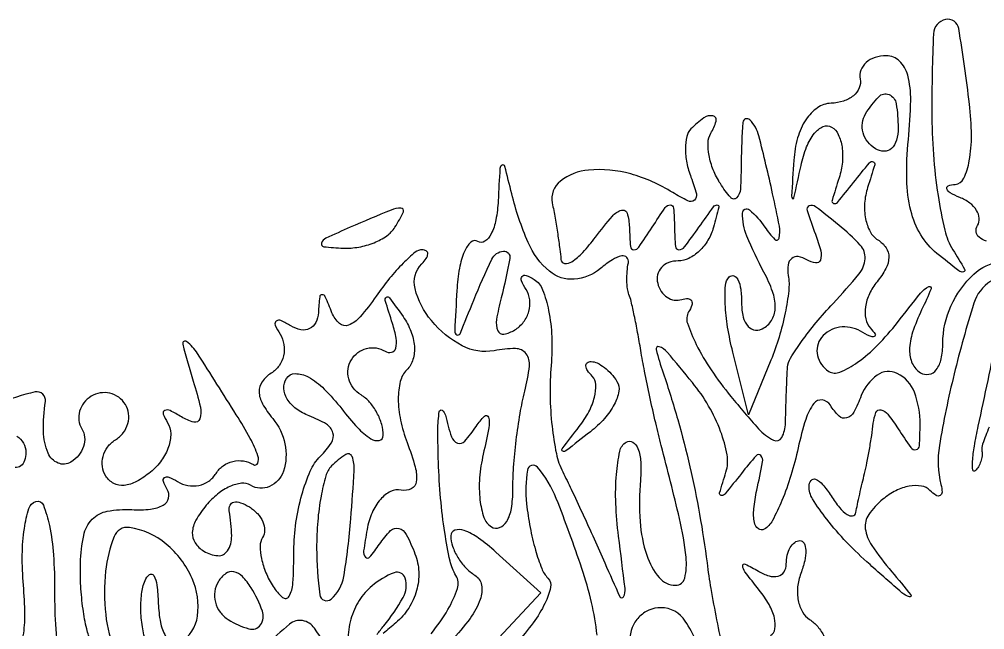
# Model space of a CAD drawing. Extents: x 153 to 7594, y 148 to 3762.
# Drawn here: x 4735.71 to 4778.87, y 2534.02 to 2561.3 of the extents above; entities that cross this region are included whole.
import ezdxf

# ---------------------------------------------------------------- set-up
doc = ezdxf.new("R2010")
doc.units = 0

msp = doc.modelspace()

# ---------------------------------------------------------------- linework, layer by layer
for points in [[(4778.949617, 2551.387344, -0.120716), (4778.618287, 2551.553036, -0.189967), (4778.487216, 2551.797969, -0.168947), (4778.550219, 2552.081256, 0.16202), (4778.627025, 2552.40588, 0.11941), (4778.50766, 2552.758251, 0.092875), (4778.202301, 2553.086341, 0.063289), (4777.756231, 2553.335642, -0.02918), (4777.329985, 2553.53713, -0.184801), (4777.17722, 2553.716523, -0.408994), (4777.241032, 2553.853291, -0.070786), (4777.549199, 2553.921053, 0.272543), (4777.936873, 2554.19043, 0.063836), (4778.183258, 2554.976133, 0.046965), (4778.277623, 2556.117192, 0.026223), (4778.188711, 2557.509268, 0.012225), (4777.71134, 2560.880495, 0.427304), (4777.116654, 2561.285634, 0.341642), (4776.581093, 2560.653364, 0.011384), (4776.505464, 2557.1512, 0.018165), (4776.576397, 2555.260534, 0.019535), (4776.784419, 2553.425665, 0.019489), (4777.084555, 2551.872809, 0.082239), (4777.447423, 2551, -0.006216), (4777.974019, 2550.132725, -0.50756), (4777.920559, 2550.0084, -0.226897), (4777.713389, 2550.054922, -0.003519), (4776.735034, 2550.836695, -0.08784), (4776.014719, 2551.667384, -0.073422), (4775.567594, 2552.747312, -0.057657), (4775.384452, 2554.139747, -0.028695), (4775.458883, 2555.920028, 0.019852), (4775.563314, 2557.674337, 0.06948), (4775.42916, 2558.796578, 0.135893), (4775.061977, 2559.426366, 0.195646), (4774.471362, 2559.666667, 0.076921), (4773.966313, 2559.588506, 0.105471), (4773.567803, 2559.36179, 0.123894), (4773.338258, 2559.023988, 0.134686), (4773.305556, 2558.628788, -0.148428), (4773.261719, 2558.23006, -0.119045), (4773.002257, 2557.882434, -0.096843), (4772.558854, 2557.640456, -0.069155), (4772, 2557.545455, 0.146206), (4771.392806, 2557.3438, 0.095505), (4770.875705, 2556.809842, 0.076395), (4770.507371, 2555.999089, 0.052175), (4770.336195, 2555, 0.000646), (4770.23264, 2553.387597, 0.255899), (4770.279642, 2553.287291, 0.542406), (4770.343805, 2553.311621, 0.000821), (4770.65769, 2554.764831, -0.040964), (4770.907629, 2555.593417, -0.074735), (4771.260352, 2556.203729, -0.119672), (4771.652526, 2556.507692, -0.24862), (4772.027821, 2556.482806, -0.147162), (4772.325681, 2556.146599, -0.071691), (4772.490977, 2555.591934, -0.061549), (4772.506905, 2554.915676, -0.052746), (4772.361994, 2554.217975, 0.005042), (4772.047551, 2553.201818, 0.402777), (4772.117399, 2553.066258, 0.31293), (4772.285884, 2553.114221, 0.004198), (4773, 2554, -0.004198), (4773.714116, 2554.885779, -0.31293), (4773.882601, 2554.933742, -0.402777), (4773.952449, 2554.798182, -0.005042), (4773.638006, 2553.782025, 0.05989), (4773.502372, 2553.078836, 0.065773), (4773.544289, 2552.386271, 0.074649), (4773.749143, 2551.808677, 0.132612), (4774.092232, 2551.442997, -0.106398), (4774.458588, 2551.090887, -0.154179), (4774.584822, 2550.663622, -0.118833), (4774.452477, 2550.156398, -0.050276), (4774.057234, 2549.568963, 0.064137), (4773.715094, 2549.028809, 0.073475), (4773.540581, 2548.443664, 0.084493), (4773.554283, 2547.905028, 0.136349), (4773.758676, 2547.497665, -0.037855), (4773.971992, 2547.223037, -0.49661), (4773.935346, 2547.118492, -0.192588), (4773.745154, 2547.131583, -0.017771), (4773.319098, 2547.355987, 0.168399), (4772.372198, 2547.534807, 0.190457), (4771.575005, 2547.074732, 0.227622), (4771.392089, 2546.269426, 0.200877), (4771.89653, 2545.563948, 0.24479), (4772.398078, 2545.52705, 0.052731), (4773.182064, 2545.96771, 0.043762), (4774.079724, 2546.731353, 0.029384), (4774.968046, 2547.74485, -0.004358), (4776.004641, 2549.054232, -0.103246), (4776.366804, 2549.351121, -0.700344), (4776.474426, 2549.252655, -0.014504), (4776.0525, 2548.310688, 0.032737), (4775.648574, 2547.312966, 0.075035), (4775.512165, 2546.515622, 0.110872), (4775.634546, 2545.915576, 0.149905), (4775.997296, 2545.501671, 0.1863), (4776.376708, 2545.430591, 0.186322), (4776.705456, 2545.632873, 0.111761), (4776.927987, 2546.120433, 0.051441), (4777, 2546.818538, -0.107032), (4777.360405, 2548.482888, -0.098995), (4778.382389, 2549.902824, -0.152117), (4779.564146, 2550.470298, -0.299225)], [(4754.114434, 2533.836115, 0.042568), (4754.871298, 2534.91982, 0.049804), (4755.295335, 2535.856635, 0.223381), (4755.22863, 2536.439086, -0.084776), (4754.967058, 2537.085654, -0.015426), (4754.729109, 2538.361187, -0.01621), (4754.543157, 2539.888412, -0.014079), (4754.445511, 2541.498061, -0.008136), (4754.422306, 2542.933858, -0.036931), (4754.484075, 2543.767731, -0.559385), (4754.612759, 2543.822591, -0.182975), (4754.759115, 2543.604853, 0.02069), (4755.028255, 2542.636993, 0.231205), (4755.298104, 2542.357042, 0.31022), (4755.624873, 2542.441269, 0.032364), (4756.131654, 2543.104853, -0.049513), (4756.507165, 2543.563135, -0.581391), (4756.684581, 2543.514444, -0.110084), (4756.69899, 2543.040839, -0.009659), (4756.44935, 2541.859094, 0.037494), (4756.287128, 2540.803971, 0.047332), (4756.303902, 2539.816977, 0.054938), (4756.480716, 2539.031272, 0.173228), (4756.812774, 2538.615712, 0.233377), (4757.179837, 2538.580725, 0.171048), (4757.497083, 2538.849206, 0.092109), (4757.709522, 2539.438593, 0.042166), (4757.773428, 2540.256617, -0.019892), (4757.807465, 2541.273422, -0.011793), (4757.924763, 2542.481055, -0.011793), (4758.098923, 2543.682158, -0.019842), (4758.308514, 2544.678887, 0.031931), (4758.515115, 2545.794613, 0.194811), (4758.364279, 2546.349225, 0.235339), (4757.89467, 2546.58083, 0.046576), (4756.932926, 2546.487083, -0.172711), (4755.509494, 2546.704827, -0.095978), (4754.133693, 2547.829295, -0.110551), (4753.399946, 2549.259563, -0.265806), (4753.70185, 2550.368517, 0.047463), (4753.902488, 2550.611346, 0.141336), (4753.968659, 2550.814502, 0.260467), (4753.900659, 2550.94655, 0.147465), (4753.723371, 2551, 0.175522), (4753.404654, 2550.88456, 0.023219), (4752.866651, 2550.391894, 0.024625), (4752.263278, 2549.722657, 0.018361), (4751.66342, 2548.929852, -0.023287), (4750.941218, 2547.994637, -0.126719), (4750.422593, 2547.628631, -0.280451), (4750.018156, 2547.704062, -0.115316), (4749.685663, 2548.179852, 0.008019), (4749.386395, 2548.894947, 0.292992), (4749.245088, 2548.989227, 0.390044), (4749.135811, 2548.892326, 0.010332), (4749.078947, 2548.190983, -0.09994), (4748.960118, 2547.743311, -0.167116), (4748.686281, 2547.471899, -0.160999), (4748.295016, 2547.420539, -0.091463), (4747.845492, 2547.595492, 0.029587), (4747.401245, 2547.834974, 0.279645), (4747.195104, 2547.812185, 0.343373), (4747.148527, 2547.632639, 0.036486), (4747.361803, 2547.223607, -0.097103), (4747.536615, 2546.759146, -0.097469), (4747.522765, 2546.263711, -0.098387), (4747.32286, 2545.814156, -0.101008), (4746.967754, 2545.480071, 0.099518), (4746.560398, 2545.099087, 0.165203), (4746.425919, 2544.653338, 0.121997), (4746.578738, 2544.116305, 0.043201), (4747.037532, 2543.454777, -0.122442), (4747.583839, 2542.321096, -0.132497), (4747.512796, 2541.099221, -0.209186), (4746.897809, 2540.417474, -0.249488), (4746.044209, 2540.472678, 0.168534), (4745.645107, 2540.561776, 0.077708), (4745.125484, 2540.418308, 0.063743), (4744.569768, 2540.076213, 0.049779), (4744.064749, 2539.578017, 0.043524), (4743.603166, 2538.911552, 0.116388), (4743.440667, 2538.360993, 0.160975), (4743.563437, 2537.906705, 0.108945), (4743.951442, 2537.530011, 0.121024), (4744.582764, 2537.325901, 0.275613), (4745.013885, 2537.542758, 0.147482), (4745.200583, 2538.206948, 0.03831), (4745.093644, 2539.32433, -0.15184), (4745.127178, 2539.582069, -0.239748), (4745.298331, 2539.717506, -0.138153), (4745.601704, 2539.69448, -0.050857), (4745.991535, 2539.505231, -0.068244), (4746.355742, 2539.204729, -0.084726), (4746.59452, 2538.83677, -0.099786), (4746.673774, 2538.460615, -0.141513), (4746.582295, 2538.133156, 0.139833), (4746.474162, 2537.750946, 0.052397), (4746.534119, 2537.191949, 0.046714), (4746.732449, 2536.561774, 0.041469), (4747.05067, 2535.952254, 0.075677), (4747.478296, 2535.45986, 0.466635), (4747.766919, 2535.508984, 0.119423), (4747.941992, 2536.092924, 0.012137), (4747.984687, 2537.55, -0.034124), (4748.076644, 2538.803274, -0.032992), (4748.338372, 2540.046933, -0.034794), (4748.717219, 2541.107974, -0.093495), (4749.167217, 2541.767217, 0.0514), (4749.657519, 2542.370207, 0.215047), (4749.728573, 2542.820992, 0.194795), (4749.437152, 2543.202689, 0.041909), (4748.672961, 2543.572002, -0.066614), (4748.0852, 2543.89267, -0.097281), (4747.686765, 2544.325213, -0.122948), (4747.537531, 2544.797994, -0.154886), (4747.648833, 2545.240817, -0.259521), (4748.044039, 2545.461559, -0.126389), (4748.62183, 2545.314088, -0.071279), (4749.341958, 2544.773812, -0.03234), (4750.120854, 2543.886032, 0.023137), (4750.828601, 2543.048773, 0.062813), (4751.423124, 2542.550748, 0.18786), (4751.792924, 2542.475613, 0.359707), (4751.977764, 2542.690983, 0.075532), (4751.911038, 2543.19312, 0.054363), (4751.694927, 2543.716624, 0.05433), (4751.370853, 2544.181608, 0.075138), (4750.983688, 2544.510081, -0.092075), (4750.640247, 2544.821919, -0.096033), (4750.437882, 2545.231932, -0.099401), (4750.407266, 2545.675905, -0.106468), (4750.552786, 2546.08541, -0.09604), (4750.846318, 2546.403628, -0.097189), (4751.23632, 2546.587456, -0.098618), (4751.662033, 2546.608801, -0.10212), (4752.057644, 2546.464374, 0.195672), (4752.349949, 2546.415066, 0.278135), (4752.535783, 2546.592367, 0.110294), (4752.556775, 2547.042186, 0.03496), (4752.394213, 2547.698062, -0.003897), (4752.069504, 2548.729265, -0.332599), (4752.121798, 2548.874816, -0.400126), (4752.258803, 2548.850235, -0.004369), (4752.864027, 2548.008359, -0.059493), (4753.218106, 2547.353567, -0.076794), (4753.36946, 2546.687927, -0.089585), (4753.304485, 2546.090887, -0.125224), (4753.031385, 2545.631385, 0.137973), (4752.741801, 2545.115113, 0.060339), (4752.649807, 2544.328626, 0.051097), (4752.750576, 2543.383325, 0.038774), (4753.044683, 2542.382474, -0.021542), (4753.406844, 2541.290507, -0.100515), (4753.457461, 2540.632815, -0.252569), (4753.232815, 2540.317036, -0.166965), (4752.781047, 2540.259448, 0.16931), (4752.309828, 2540.197193, 0.097743), (4751.853522, 2539.841838, 0.077311), (4751.480746, 2539.247193, 0.056566), (4751.255634, 2538.5, 0.010615), (4751.10166, 2537.53601, 0.210172), (4751.181707, 2537.254625, 0.470804), (4751.370908, 2537.254759, 0.022253), (4751.80708, 2537.833846, -0.042012), (4752.306043, 2538.444566, -0.272563), (4752.673745, 2538.54617, -0.211598), (4753.009411, 2538.274926, -0.026931), (4753.397581, 2537.406304, -0.081713), (4753.564307, 2536.597718, -0.077938), (4753.4678, 2535.764284, -0.075822), (4753.115947, 2534.98101, -0.071162), (4752.540316, 2534.318887, -0.007557), (4751.977316, 2533.846635, -0.11514)], [(4779.147441, 2549.591124, 0.180872), (4778.383487, 2548.60545, 0.01517), (4777.505213, 2545.445951, 0.018664), (4776.844834, 2542.24533, 0.103538), (4776.915017, 2540.5, -0.052657), (4776.962887, 2540.163508, -0.287796), (4776.874981, 2540.011514, -0.274721), (4776.69507, 2540.020556, -0.049784), (4776.425343, 2540.241324, 0.158062), (4776.038776, 2540.438596, 0.085905), (4775.500156, 2540.431564, 0.070952), (4774.894782, 2540.226836, 0.056296), (4774.316781, 2539.847942, 0.068265), (4773.688881, 2539.162694, 0.184159), (4773.533772, 2538.532131, 0.121424), (4773.820519, 2537.781057, 0.022973), (4774.717617, 2536.606618, -0.005428), (4775.569291, 2535.569205, -0.745475), (4775.508621, 2535.481405, -0.100365), (4775.172408, 2535.671737, -0.002162), (4773.742846, 2536.924314, -0.020577), (4772.693815, 2537.931354, -0.025676), (4771.810209, 2538.952469, -0.025381), (4771.172822, 2539.862034, -0.144677), (4771.015313, 2540.424314, -0.163425), (4771.109382, 2540.691756, -0.341256), (4771.310881, 2540.743392, -0.117441), (4771.624593, 2540.509488, -0.030652), (4772, 2540, 0.027772), (4772.382577, 2539.474474, 0.073044), (4772.725838, 2539.160938, 0.19337), (4772.966566, 2539.109044, 0.313765), (4773.109687, 2539.25, -0.005915), (4773.181064, 2539.608037, -0.00271), (4773.282221, 2540.073437, -0.002683), (4773.394017, 2540.562326, -0.003701), (4773.5, 2541, 0.01219), (4773.605897, 2541.47223, 0.006114), (4773.717779, 2542.073438, 0.006067), (4773.818412, 2542.698487, 0.008929), (4773.890313, 2543.25, -0.067456), (4774.010582, 2543.728003, -0.368201), (4774.228782, 2543.842713, -0.172866), (4774.539551, 2543.646168, -0.022698), (4775, 2543, 0.010223), (4775.569384, 2542.157251, 0.295079), (4775.800669, 2542.064256, 0.343021), (4775.953006, 2542.238528, 0.012098), (4775.984687, 2543.190983, 0.093388), (4775.72671, 2544.631732, 0.190233), (4774.964252, 2545.467788, 0.275265), (4774.062034, 2545.393829, 0.147397), (4773.353774, 2544.479536, -0.032535), (4773.014187, 2543.74192, -0.195678), (4772.694558, 2543.479288, -0.276804), (4772.358546, 2543.561066, -0.059671), (4771.969534, 2544.049294, 0.226398), (4771.605887, 2544.283373, 0.268924), (4771.234858, 2544.12704, 0.086236), (4770.86859, 2543.414059, 0.02158), (4770.531761, 2542.144608, -0.020165), (4770.208403, 2540.911863, -0.024551), (4769.803777, 2539.789278, -0.024243), (4769.379626, 2538.896482, -0.132067), (4769.016322, 2538.510088, -0.313219), (4768.750157, 2538.524343, -0.181743), (4768.575235, 2538.809232, -0.073016), (4768.547614, 2539.41832, -0.028839), (4768.680005, 2540.24862, 0.006751), (4768.939575, 2541.514295, 0.236749), (4768.859544, 2541.796689, 0.448019), (4768.649535, 2541.794019, 0.012169), (4767.992414, 2541, -0.003528), (4767.267232, 2540.092252, -0.2497), (4767.094907, 2540.019336, -0.47182), (4767.02036, 2540.128303, -0.005681), (4767.302018, 2541.061681, 0.120765), (4767.351453, 2541.832221, 0.045582), (4767.064166, 2542.880875, 0.041802), (4766.528198, 2544.013304, 0.03971), (4765.803264, 2545.061681, 0.004354), (4764.67289, 2546.422731, 0.137402), (4764.316047, 2546.664729, 0.599237), (4764.177151, 2546.533535, 0.015391), (4764.493003, 2545.5, -0.012371), (4765.146932, 2543.405552, -0.012768), (4765.689044, 2541.303141, -0.012757), (4766.123514, 2539.174146, -0.012304), (4766.454749, 2537, 0.010935), (4766.626369, 2535.852429, 0.006046), (4766.883477, 2534.458609, 0.006026), (4767.178272, 2533.05177, 0.009644)], [(4779.06891, 2543.066358, 0.011134), (4778.77564, 2542.311836, 0.130252), (4778.747687, 2542, -0.074827), (4778.752141, 2541.780282, -0.049358), (4778.694991, 2541.533691, -0.048745), (4778.589139, 2541.299052, -0.066145), (4778.448027, 2541.114693, -0.622026), (4778.341016, 2541.15105, -0.04943), (4778.328625, 2541.543254, -0.025554), (4778.409615, 2542.224699, -0.011304), (4778.582624, 2543.114693, 0.002774), (4779.448106, 2547.194147, 0.029138)], [(4738.927928, 2533.5, -0.071613), (4738.717298, 2534.050017, -0.021099), (4738.554729, 2534.940625, -0.020715), (4738.45468, 2535.969533, -0.020908), (4738.440562, 2537, -0.043817), (4738.583461, 2538.229704, -0.141661), (4738.962829, 2538.950089, -0.157557), (4739.639576, 2539.312875, -0.0582), (4740.732779, 2539.382138, 0.039538), (4741.572811, 2539.404018, 0.103397), (4742.144681, 2539.587921, 0.203772), (4742.382183, 2539.899333, 0.203515), (4742.322843, 2540.286647, -0.046023), (4742.147132, 2540.63988, -0.331676), (4742.194964, 2540.812103, -0.272328), (4742.392578, 2540.837459, -0.037375), (4742.776393, 2540.638197, 0.09406), (4743.239311, 2540.460772, 0.096635), (4743.730434, 2540.467763, 0.099026), (4744.173431, 2540.657316, 0.10425), (4744.5, 2541, -0.099237), (4744.822552, 2541.345265, -0.097991), (4745.254648, 2541.541456, -0.097898), (4745.729251, 2541.558398, -0.09884), (4746.172825, 2541.393188, 0.467202), (4746.366996, 2541.457655, 0.178522), (4746.374468, 2541.785567, 0.042797), (4746.031202, 2542.562397, 0.01458), (4745.406387, 2543.626876, 0.002223), (4743.674987, 2546.361773, 0.085286), (4743.18837, 2546.895787, 0.716116), (4743.013713, 2546.781038, 0.011325), (4743.482906, 2545.124771, -0.015816), (4743.800177, 2543.965184, -0.139983), (4743.777753, 2543.440553, -0.392954), (4743.509267, 2543.2935, -0.076605), (4742.952625, 2543.529279, 0.023484), (4742.449299, 2543.808586, 0.218327), (4742.20701, 2543.815796, 0.406504), (4742.140034, 2543.656688, 0.044982), (4742.334481, 2543.267815, -0.137513), (4742.474252, 2542.782228, -0.084627), (4742.377713, 2542.191169, -0.073371), (4742.065149, 2541.586713, -0.063676), (4741.578017, 2541.064749, -0.048406), (4740.948744, 2540.637936, -0.102491), (4740.387549, 2540.46742, -0.142263), (4739.924394, 2540.557415, -0.136508), (4739.572716, 2540.882343, -0.104571), (4739.420767, 2541.304909, -0.099083), (4739.448528, 2541.761557, -0.09655), (4739.651918, 2542.181811, -0.093768), (4740, 2542.5, 0.090563), (4740.349732, 2542.815642, 0.095543), (4740.557326, 2543.22897, 0.099662), (4740.59142, 2543.67512, 0.108213), (4740.447214, 2544.08541, 0.099038), (4740.151486, 2544.402211, 0.097945), (4739.755524, 2544.582416, 0.097945), (4739.320774, 2544.598316, 0.099038), (4738.91459, 2544.447214, 0.089797), (4738.593422, 2544.158236, 0.095284), (4738.402078, 2543.780613, 0.099786), (4738.369417, 2543.373665, 0.109117), (4738.5, 2543, -0.117181), (4738.625047, 2542.623007, -0.100558), (4738.577624, 2542.206842, -0.092847), (4738.364134, 2541.815187, -0.08344), (4738.016312, 2541.510081, -0.240783), (4737.438358, 2541.463163, -0.196975), (4736.992346, 2541.904861, -0.095819), (4736.783668, 2542.882792, -0.041761), (4736.869327, 2544.213243, 0.522973), (4736.414399, 2544.641193, 0.056411), (4734.780902, 2544.097033, 0.041453)], [(4735.596345, 2542.673802, -0.257195), (4736, 2541.940983, -0.079099), (4735.941326, 2541.572415, -0.15712), (4735.769518, 2541.335498, -0.184759), (4735.514027, 2541.265811, -0.114105)], [(4761.542472, 2533.77066, 0.029205), (4761.290721, 2535.237309, 0.024468), (4760.858479, 2536.75583, 0.012266), (4759.716196, 2539.877659, 0.083215), (4758.872296, 2541.281202, 0.641475), (4758.422509, 2541.153169, 0.064835), (4758.387426, 2539.645907, 0.020477), (4758.54509, 2538.582305, 0.023047), (4758.78495, 2537.576925, 0.023118), (4759.06535, 2536.748884, 0.103532), (4759.34408, 2536.322587, -0.258569), (4759.461835, 2535.912065, -0.056772), (4759.207964, 2535.194684, -0.045562), (4758.683416, 2534.328696, -0.029636), (4757.933941, 2533.429683, 0.030777)], [(4735.883004, 2533.741488, 0.042475), (4735.952764, 2534.704768, 0.017984), (4735.889805, 2536, -0.023417), (4735.838532, 2537.359029, -0.034838), (4735.932159, 2538.545313, -0.037744), (4736.135933, 2539.440326, -0.252073), (4736.45046, 2539.75, -0.389973), (4736.781236, 2539.586159, -0.040583), (4737.048363, 2538.678125, -0.033751), (4737.230485, 2537.362087, -0.019017), (4737.282101, 2535.75, 0.017681), (4737.332073, 2534.047105, 0.020886), (4737.503299, 2532.444836, 0.020266)], [(4742.910933, 2533.444954, 0.225949), (4743.673906, 2534.628026, 0.13732), (4743.429366, 2536.307605, 0.114205), (4742.271181, 2537.847237, 0.139062), (4740.631469, 2538.583583, 0.351042), (4739.940142, 2538.179008, 0.064313), (4739.566085, 2536.634859, 0.055121), (4739.567866, 2534.691435, 0.075004), (4740.019228, 2533, -0.073952)], [(4756.940312, 2533.436466), (4759.031035, 2535.661938), (4757.015518, 2537.485957, 0.028393), (4756.240749, 2538.110936, 0.068955), (4755.592058, 2538.452228, 0.163616), (4755.182011, 2538.461365, 0.328262), (4755, 2538.214005, 0.083879), (4755.079132, 2537.745618, 0.053439), (4755.315842, 2537.244775, 0.051986), (4755.663906, 2536.788966, 0.065389), (4756.075205, 2536.453521, -0.215555), (4756.373578, 2536.010399, -0.130007), (4756.315276, 2535.368414, -0.073272), (4755.859135, 2534.524271, -0.028131), (4755, 2533.5, 0.027475)], [(4769.291738, 2533.761141, 0.23397), (4769.493594, 2534.049754, 0.098409), (4769.471455, 2534.535642, 0.068197), (4769.228842, 2535.146783, 0.041707), (4768.791738, 2535.789204, -0.006585), (4768.150409, 2536.602629, -0.152426), (4768.049835, 2536.876492, -0.573061), (4768.166277, 2536.952693, -0.019931), (4768.75, 2536.632941, 0.063696), (4769.2287, 2536.422732, 0.132816), (4769.632812, 2536.413651, 0.188594), (4769.897759, 2536.600579, 0.146934), (4770, 2536.940983, -0.055369), (4770.044999, 2537.34609, -0.074941), (4770.178303, 2537.688914, -0.094369), (4770.375406, 2537.918864, -0.170108), (4770.606989, 2538, -0.287506), (4770.793104, 2537.883338, -0.105699), (4770.870201, 2537.568782, -0.064528), (4770.823072, 2537.094938, -0.034613), (4770.650663, 2536.532025, 0.066719), (4770.506898, 2535.926665, 0.072258), (4770.533742, 2535.321649, 0.081026), (4770.720854, 2534.809536, 0.126981), (4771.043674, 2534.473008, -0.082344), (4771.403647, 2534.158627, -0.057834), (4771.695888, 2533.705733, -0.057079)], [(4741.417503, 2533.354387, -0.047749), (4741.223326, 2534.053328, -0.03598), (4741.140794, 2534.846882, -0.036827), (4741.172856, 2535.611279, -0.066708), (4741.326723, 2536.217011, -0.133949), (4741.527211, 2536.48168, -0.453176), (4741.713902, 2536.444848, -0.102306), (4741.859049, 2536.008496, -0.020764), (4741.921053, 2535.190983, 0.038967), (4742.016247, 2534.345131, 0.081627), (4742.244396, 2533.725617, 0.150475)], [(4751.704202, 2533.804495, -0.019616), (4752.003571, 2534.196429, 0.045598), (4752.862324, 2535.450626, 0.201649), (4752.959605, 2536.321132, 0.439499), (4752.465472, 2536.563464, 0.080298), (4751.477422, 2535.981262, 0.080338), (4750.90179, 2535.321949, 0.070254), (4750.530654, 2534.484429, 0.067974), (4750.397937, 2533.550197, 0.066809)], [(4766.366052, 2532.530944, 0.065729), (4765.481018, 2534.405901, 0.254944), (4764.391592, 2535, 0.10266), (4763.860578, 2534.889811, 0.098726), (4763.40878, 2534.576711, 0.097051), (4763.106054, 2534.109028, 0.095531), (4763, 2533.559017, -0.070406)], [(4749.756346, 2532.750346, 0.018539), (4748.901443, 2534.084398, 0.199975), (4748.372757, 2534.422582, 0.220579), (4747.790288, 2534.267713, 0.022834), (4746.714631, 2533.28606, -0.018246)]]:
    msp.add_lwpolyline(points, format="xyb")
for points in [[(4775, 2556.440983, -0.067432), (4774.925389, 2555.890269, -0.140899), (4774.701458, 2555.524436, -0.190788), (4774.36964, 2555.397824, -0.136093), (4773.983688, 2555.510081, -0.090427), (4773.639411, 2555.820631, -0.095498), (4773.434921, 2556.22714, -0.099685), (4773.401101, 2556.665803, -0.108373), (4773.542705, 2557.069098, -0.050477), (4774.13314, 2557.838655, -0.315493), (4774.592818, 2557.933879, -0.25701), (4774.914842, 2557.519563, -0.039415)], [(4765.735568, 2556.402234, 0.142837), (4765.548785, 2556.061662, 0.054905), (4765.489951, 2555.519968, 0.048576), (4765.553085, 2554.881661, 0.042712), (4765.73884, 2554.238189, -0.025747), (4765.980678, 2553.495823, -0.292953), (4765.891861, 2553.215193, -0.295014), (4765.600683, 2553.179915, -0.025977), (4764.919939, 2553.55635, 0.070869), (4763.042058, 2554.38499, 0.090378), (4761.161284, 2554.561917, 0.145077), (4759.900008, 2554.066005, 0.28256), (4759.535516, 2553.089586, -0.005629), (4759.660375, 2552.412014, -0.004713), (4759.777961, 2551.690484, -0.004758), (4759.872959, 2551.028844, -0.012993), (4759.923489, 2550.55887, 0.360337), (4760.089804, 2550.38832, 0.171859), (4760.408808, 2550.464404, 0.062952), (4760.898091, 2550.876743, 0.024313), (4761.468197, 2551.55887, -0.014079), (4762.222568, 2552.49995, -0.146954), (4762.633368, 2552.766228, -0.414741), (4762.884442, 2552.628081, -0.062602), (4762.983509, 2552, 0.013536), (4763.033968, 2551.138025, 0.389375), (4763.184335, 2551, 0.246125), (4763.410179, 2551.11834, 0.007937), (4764, 2552, -0.007698), (4764.590222, 2552.883174, -0.246379), (4764.812916, 2553, -0.392993), (4764.959637, 2552.863616, -0.013145), (4765, 2552, 0.015506), (4765.043965, 2551.145815, 0.39027), (4765.202324, 2551, 0.234639), (4765.448437, 2551.122224, 0.008342), (4766.091444, 2552, -0.003117), (4766.750983, 2552.920366, -0.240158), (4766.907215, 2553, -0.48812), (4766.980123, 2552.906561, -0.005221), (4766.742798, 2552, -0.067879), (4766.498998, 2551.426614, -0.068245), (4766.110905, 2550.940625, -0.074485), (4765.643258, 2550.612412, -0.116337), (4765.166667, 2550.5, 0.088592), (4764.740357, 2550.423867, 0.119413), (4764.416146, 2550.20625, 0.130497), (4764.245793, 2549.880957, 0.117504), (4764.25, 2549.5, 0.083873), (4764.407926, 2549.13895, 0.099659), (4764.668709, 2548.874466, 0.109397), (4764.990734, 2548.74739, 0.120498), (4765.32433, 2548.774777, -0.085048), (4765.600576, 2548.81711, -0.267871), (4765.755285, 2548.724146, -0.209673), (4765.77452, 2548.517712, -0.058348), (4765.633842, 2548.216561, 0.224244), (4765.577504, 2547.717381, 0.033847), (4765.976581, 2546.764111, 0.03248), (4766.640079, 2545.629299, 0.022811), (4767.523549, 2544.441784, 0.01099), (4768.761787, 2542.993061, 0.097134), (4769.429475, 2542.487655, 0.40533), (4769.798372, 2542.608231, 0.116562), (4769.964037, 2543.25, -0.002285), (4769.982251, 2543.975, -0.002225), (4770.007222, 2544.70625, -0.002193), (4770.034842, 2545.348607, -0.0083), (4770.060549, 2545.75, -0.118171), (4770.19446, 2546.159835, -0.017163), (4770.68281, 2546.896536, -0.018633), (4771.334064, 2547.740939, -0.014991), (4772.09386, 2548.599909, 0.016241), (4773.249621, 2549.913127, 0.15556), (4773.52317, 2550.596844, 0.210029), (4773.305471, 2551.208182, 0.032908), (4772.34608, 2552.099909, 0.006686), (4771.308281, 2552.921598, 0.261612), (4771.027846, 2552.962425, 0.399692), (4770.929588, 2552.755394, 0.010361), (4771.301315, 2551.698062, -0.025976), (4771.537348, 2550.953154, -0.14446), (4771.524062, 2550.538359, -0.362678), (4771.312807, 2550.40709, -0.103799), (4770.921664, 2550.548414, 0.097664), (4770.536361, 2550.692944, 0.21876), (4770.241519, 2550.612428, 0.187913), (4770.080733, 2550.319495, 0.073515), (4770.088367, 2549.850352, -0.068216), (4770.106734, 2549.165658, -0.023131), (4769.951929, 2548.179184, -0.022509), (4769.677823, 2547.091739, -0.024043), (4769.311969, 2546.057508), (4768.313441, 2543.615017), (4767.608053, 2546.425507, -0.021362), (4767.378047, 2547.541879, -0.02847), (4767.271043, 2548.571587, -0.028389), (4767.279508, 2549.406174, -0.18158), (4767.451332, 2549.784665, -0.290037), (4767.657143, 2549.830865, -0.200323), (4767.838829, 2549.665243, -0.079059), (4767.9622, 2549.233632, -0.030165), (4768, 2548.60765, 0.05876), (4768.072685, 2547.991296, 0.126085), (4768.294544, 2547.570924, 0.191139), (4768.622665, 2547.409739, 0.159447), (4769.002704, 2547.501671, 0.133099), (4769.371313, 2547.895305, 0.122593), (4769.505409, 2548.433998, 0.085757), (4769.384834, 2549.13183, 0.037319), (4769.002704, 2549.994947, -0.024065), (4768.237751, 2551.606087, -0.104526), (4768.042388, 2552.639389, -0.631779), (4768.349197, 2552.777302, -0.067954), (4769.04569, 2552, 0.045015), (4769.484564, 2551.462681, 0.593089), (4769.679463, 2551.51761, 0.103987), (4769.689267, 2552.055884, 0.007762), (4769.3897, 2553.5, 0.007106), (4768.773046, 2556.08386, 0.133989), (4768.366409, 2556.802582, 0.640198), (4768.063616, 2556.692267, 0.019046), (4767.984687, 2554.916667, -0.012365), (4767.947022, 2553.704596, -0.180315), (4767.778174, 2553.318848, -0.441591), (4767.512845, 2553.326882, -0.036216), (4767.05067, 2553.952254, -0.045296), (4766.73572, 2554.56691, -0.049042), (4766.546664, 2555.212247, -0.054724), (4766.501528, 2555.79244, -0.131214), (4766.625, 2556.202254, 0.070455), (4766.861903, 2556.74303, 0.429248), (4766.72182, 2556.97741, 0.213548), (4766.318023, 2556.895719, 0.041275)], [(4757.116001, 2553.190983, -0.033704), (4757.01543, 2552.339574, -0.068991), (4756.802642, 2551.703274, -0.126998), (4756.520261, 2551.376817, -0.298031), (4756.212141, 2551.36889, 0.338064), (4755.90044, 2551.338109, 0.104006), (4755.610609, 2550.926144, 0.058228), (4755.385664, 2550.170968, 0.028983), (4755.270725, 2549.177907, 0.001811), (4755.173573, 2547.369053, 0.283653), (4755.26768, 2547.197911, 0.450236), (4755.410374, 2547.246921, 0.002458), (4756.02636, 2548.75, -0.015479), (4756.83188, 2550.57839, -0.268278), (4757.349341, 2550.932898, -0.490717), (4757.638341, 2550.613097, -0.019562), (4757.248857, 2548.843628, 0.022939), (4757.043041, 2547.87757, 0.1427), (4757.102745, 2547.380117, 0.345956), (4757.374553, 2547.231017, 0.0976), (4757.858788, 2547.412726, 0.091321), (4758.255903, 2547.772217, 0.095793), (4758.490756, 2548.243929, 0.099534), (4758.527809, 2548.753911, 0.107331), (4758.361803, 2549.223607, -0.037189), (4758.161071, 2549.609904, -0.278605), (4758.188389, 2549.805823, -0.327558), (4758.363479, 2549.851602, -0.044084), (4758.724474, 2549.670284, -0.163992), (4759.104931, 2549.211309, -0.042851), (4759.374386, 2548.279135, -0.038838), (4759.513907, 2547.103311, -0.03135), (4759.485653, 2545.8314, 0.025262), (4759.439569, 2544.491334, 0.023046), (4759.525541, 2543.111392, 0.023721), (4759.717964, 2541.88584, 0.066195), (4760.003837, 2541.065625, -0.006161), (4760.382693, 2540.291725, -0.002479), (4760.88199, 2539.225527, -0.002453), (4761.408456, 2538.07182, -0.003104), (4761.883235, 2537, 0.00518), (4762.558722, 2535.492026, 0.625344), (4762.723162, 2535.488474, 0.149575), (4762.789406, 2535.857208, 0.001966), (4762.499565, 2538.199325, -0.021859), (4762.37813, 2539.652951, -0.030295), (4762.405502, 2540.96011, -0.030674), (4762.553542, 2541.989461, -0.20611), (4762.842961, 2542.402945, -0.289888), (4763.134747, 2542.399813, -0.160899), (4763.366089, 2542.11179, -0.076563), (4763.49014, 2541.51456, -0.033486), (4763.477994, 2540.70362, 0.037072), (4763.463519, 2538.851025, 0.064128), (4763.760582, 2537.342049, 0.091925), (4764.310838, 2536.348535, 0.224058), (4765.049571, 2536, 0.347753), (4765.459809, 2536.324574, 0.083702), (4765.520243, 2537.251647, 0.03299), (4765.225618, 2538.990152, 0.005617), (4764.410358, 2542.25, -0.006646), (4764.160718, 2543.256988, -0.004321), (4763.897859, 2544.426563, -0.004345), (4763.661064, 2545.572662, -0.008244), (4763.493691, 2546.5, 0.005328), (4763.353696, 2547.30239, 0.006263), (4763.203465, 2548.059375, 0.005555), (4763.061605, 2548.695097, 0.038235), (4762.964912, 2549, -0.066108), (4762.899277, 2549.255445, -0.025136), (4762.873784, 2549.623161, -0.024368), (4762.885918, 2550.03063, -0.027371), (4762.938003, 2550.419273, 0.242898), (4762.868975, 2550.651767, 0.258716), (4762.643262, 2550.721413, 0.09144), (4762.225758, 2550.550082, 0.030243), (4761.689103, 2550.156941, -0.154878), (4760.515337, 2549.680744, -0.197129), (4759.412829, 2550.035331, -0.116108), (4758.456129, 2551.32249, -0.041767), (4757.72361, 2553.5, 0.003361), (4757.413966, 2554.724168, 0.478997), (4757.294961, 2554.77773, 0.26621), (4757.194801, 2554.624838, 0.002352)], [(4750.5, 2552, 0.007086), (4749.414842, 2551.515361, 0.206801), (4749.217153, 2551.2939, 0.479221), (4749.320418, 2551.13381, 0.015651), (4750.190983, 2551.070285, 0.054957), (4750.883647, 2551.117642, 0.051224), (4751.566787, 2551.314396, 0.054947), (4752.14007, 2551.622072, 0.104092), (4752.5, 2552, 0.02781), (4752.876953, 2552.693352, 0.550582), (4752.769967, 2552.862409, 0.099104), (4752.328061, 2552.773951, 0.002683)], [(4762.429973, 2545.113307, -0.187169), (4762.5116, 2544.673521, -0.075215), (4762.306174, 2544.086608, -0.060274), (4761.86413, 2543.450401, -0.044598), (4761.23899, 2542.863307, -0.001748), (4760.14961, 2542.015406, -0.27909), (4760.00289, 2541.998672, -0.480912), (4759.977097, 2542.102491, -0.002309), (4760.741324, 2543.092009, 0.04346), (4761.167948, 2543.749775, 0.05878), (4761.424724, 2544.409651, 0.073134), (4761.485663, 2544.973454, 0.188967), (4761.324657, 2545.342009, -0.04506), (4761.113507, 2545.59508, -0.133007), (4761.038449, 2545.806715, -0.259352), (4761.101343, 2545.943435, -0.159357), (4761.274316, 2546, -0.114559), (4761.546522, 2545.936804, -0.049594), (4761.864446, 2545.739534, -0.045544), (4762.17533, 2545.452526, -0.045209)], [(4749.666667, 2541.333333, 0.127719), (4749.40797, 2540.893158, 0.02436), (4749.195833, 2539.98125, 0.024553), (4749.048919, 2538.864095, 0.020418), (4749, 2537.666667, 0.033923), (4749.141913, 2535.577379, 0.594121), (4749.645373, 2535.386157, 0.176237), (4750.215678, 2536.39925, 0.021334), (4750.52985, 2538.979451, 0.004835), (4750.677826, 2541.125834, 0.103023), (4750.585469, 2541.753224, 0.483315), (4750.298561, 2541.847951, 0.051012)], [(4744.608688, 2536.175861, 0.103479), (4744.44681, 2535.72872, 0.098884), (4744.473847, 2535.246423, 0.096839), (4744.68575, 2534.803462, 0.094768), (4745.050219, 2534.468963, 0.066358), (4745.974241, 2534.055152, 0.31899), (4746.489634, 2534.231135, 0.249192), (4746.574334, 2534.851256, 0.050263), (4746.070627, 2535.885723, 0.051827), (4745.677457, 2536.395325, 0.154764), (4745.296119, 2536.605142, 0.207337), (4744.937111, 2536.527509, 0.099167)]]:
    msp.add_lwpolyline(points, format="xyb", close=True)

doc.saveas('drawing.dxf')
